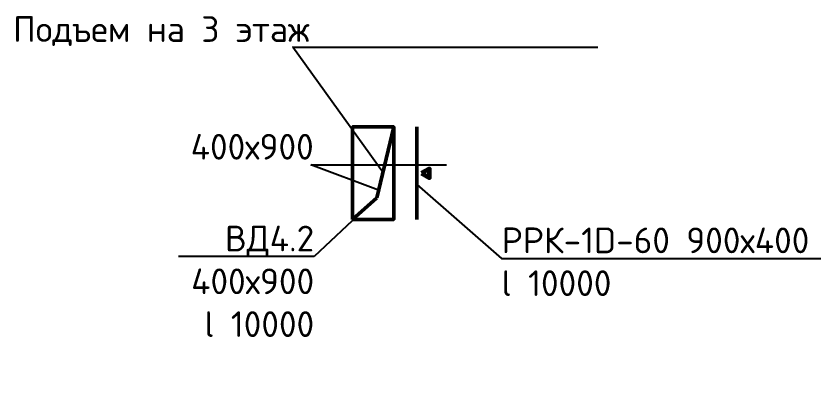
# Model space of a CAD drawing. Header units: millimetres. Extents: x -99936 to 523262, y -63190 to 327013.
# Drawn here: x 124395 to 132223, y 251028 to 254666 of the extents above; entities that cross this region are included whole.
import ezdxf
from ezdxf import colors
from ezdxf.entities.mleader import LeaderData, LeaderLine
from ezdxf.math import Vec2, Vec3

# ---------------------------------------------------------------- set-up
doc = ezdxf.new("R2010")
doc.units = ezdxf.units.MM
doc.layers.add('Вытяжка', color=5, linetype='Continuous', lineweight=60)
doc.layers.add('ДУ', color=5, linetype='Continuous', lineweight=50)
doc.styles.add('ISOCPEUR', font='isocpeur.ttf', dxfattribs={"height": 250})

# ---------------------------------------------------------------- blocks, each defined once
blk = doc.blocks.new('*U2030')
for p, q in [((0, 450), (0, -450)), ((0, 0), (0, 50))]:
    blk.add_line(p, q)
at = {"layer": 'Вытяжка'}
blk.add_lwpolyline([(45.4, 0), (121.8, -44.1), (121.8, 44.1)], close=True, dxfattribs=at)

msp = doc.modelspace()

# ---------------------------------------------------------------- linework, layer by layer
at = {"layer": 'ДУ'}
for p, q in [((127902.835, 252897.919), (128067.557, 253587.266)), ((127667.557, 252687.266), (127902.835, 252897.919))]:
    msp.add_line(p, q, dxfattribs=at)
msp.add_lwpolyline([(127667.557, 252687.266), (127667.557, 253587.266), (128067.557, 253587.266), (128067.557, 252687.266)], close=True, dxfattribs=at)

# ---------------------------------------------------------------- block references
msp.add_blockref('*U2030', (128293.557, 253137.266), dxfattribs=at)

# ---------------------------------------------------------------- leaders
at = {"ltscale": 10}
ml = msp.add_multileader_mtext('Standard', dxfattribs=at)
ml.set_content('Подъем на 3 этаж', color=256, style='ISOCPEUR')
ml.set_leader_properties()
ml.build(insert=Vec2(0, 0))
ml.multileader.update_dxf_attribs({"text_left_attachment_type": 6, "text_right_attachment_type": 6, "dogleg_length": 0.36, "arrow_head_size": 0.18})
ctx = ml.context
ctx.base_point, ctx.char_height, ctx.arrow_head_size, ctx.landing_gap_size, ctx.plane_origin = Vec3(124172.299, 254364.791), 250, 0.18, 0.09, Vec3(127969.557, 253137.266)
ctx.left_attachment, ctx.right_attachment, ctx.text_align_type = 6, 6, 2
notes = []
notes.append((ctx, [(1, (1, 1, 0), (127085.339, 254364.791), (-1, 0), 0.36, [(0, [(127969.557, 253137.266)], 0, [])])]))
ctx.mtext.insert, ctx.mtext.alignment, ctx.mtext.flow_direction = Vec3(127247.616, 254664.791), 3, 5
ml = msp.add_multileader_mtext('Standard', dxfattribs=at)
ml.set_content('400х900', color=256, style='ISOCPEUR')
ml.set_leader_properties()
ml.build(insert=Vec2(0, 0))
ml.multileader.update_dxf_attribs({"text_left_attachment_type": 6, "text_right_attachment_type": 6, "dogleg_length": 0.36, "arrow_head_size": 0.18})
ctx = ml.context
ctx.base_point, ctx.char_height, ctx.arrow_head_size, ctx.landing_gap_size, ctx.plane_origin = Vec3(126062.208, 253219.697), 250, 0.18, 0.09, Vec3(127919.297, 253434.99)
ctx.left_attachment, ctx.right_attachment, ctx.text_align_type = 6, 6, 2
notes.append((ctx, [(1, (1, 1, 0), (127262.748, 253219.697), (-1, 0), 0.36, [(0, [(127919.297, 252973.501)], 0, [])])]))
ctx.mtext.insert, ctx.mtext.alignment, ctx.mtext.flow_direction = Vec3(127289.912, 253519.697), 3, 5
ml = msp.add_multileader_mtext('Standard', dxfattribs=at)
ml.set_content('РРК-1D-60 900х400\\Pl 10000', color=256, style='ISOCPEUR')
ml.set_leader_properties()
ml.build(insert=Vec2(0, 0))
ml.multileader.update_dxf_attribs({"text_left_attachment_type": 6, "text_right_attachment_type": 6, "dogleg_length": 0.36, "arrow_head_size": 0.18})
ctx = ml.context
ctx.base_point, ctx.char_height, ctx.arrow_head_size, ctx.landing_gap_size, ctx.plane_origin = Vec3(129117.71, 252308.605), 250, 0.18, 0.09, Vec3(132304.889, 253028.513)
ctx.left_attachment, ctx.right_attachment = 6, 6
notes.append((ctx, [(1, (1, 1, 0), (129117.35, 252308.605), (1, 0), 0.36, [(0, [(128293.557, 253028.513)], 0, [])])]))
ctx.mtext.insert, ctx.mtext.flow_direction = Vec3(129117.8, 252608.605), 5
ml = msp.add_multileader_mtext('Standard', dxfattribs=at)
ml.set_content('ВД4.2\\P400х900\\Pl 10000', color=256, style='ISOCPEUR')
ml.set_leader_properties()
ml.build(insert=Vec2(0, 0))
ml.multileader.update_dxf_attribs({"text_left_attachment_type": 6, "text_right_attachment_type": 6, "dogleg_length": 0.36, "arrow_head_size": 0.18})
ctx = ml.context
ctx.base_point, ctx.char_height, ctx.arrow_head_size, ctx.landing_gap_size, ctx.plane_origin = Vec3(126094.325, 252326.633), 250, 0.18, 0.09, Vec3(127489.068, 252687.266)
ctx.left_attachment, ctx.right_attachment, ctx.text_align_type = 6, 6, 2
notes.append((ctx, [(0, (1, 1, 0), (127294.865, 252326.633), (-1, 0), 0.36, [(0, [(127769.557, 252773.432)], 0, [])])]))
ctx.mtext.insert, ctx.mtext.alignment, ctx.mtext.flow_direction = Vec3(127294.415, 252626.633), 3, 5
for ctx, leaders in notes:
    for number, flags, end, landing, length, lines in leaders:
        leader = LeaderData()
        leader.index, (leader.has_last_leader_line, leader.has_dogleg_vector, leader.attachment_direction) = number, flags
        leader.last_leader_point, leader.dogleg_vector, leader.dogleg_length = Vec3(end), Vec3(landing), length
        for number, points, colour, breaks in lines:
            line = LeaderLine()
            line.index, line.vertices, line.color, line.breaks = number, Vec3.list(points), colors.encode_raw_color(colour), breaks
            leader.lines.append(line)
        ctx.leaders.append(leader)

doc.saveas('drawing.dxf')
